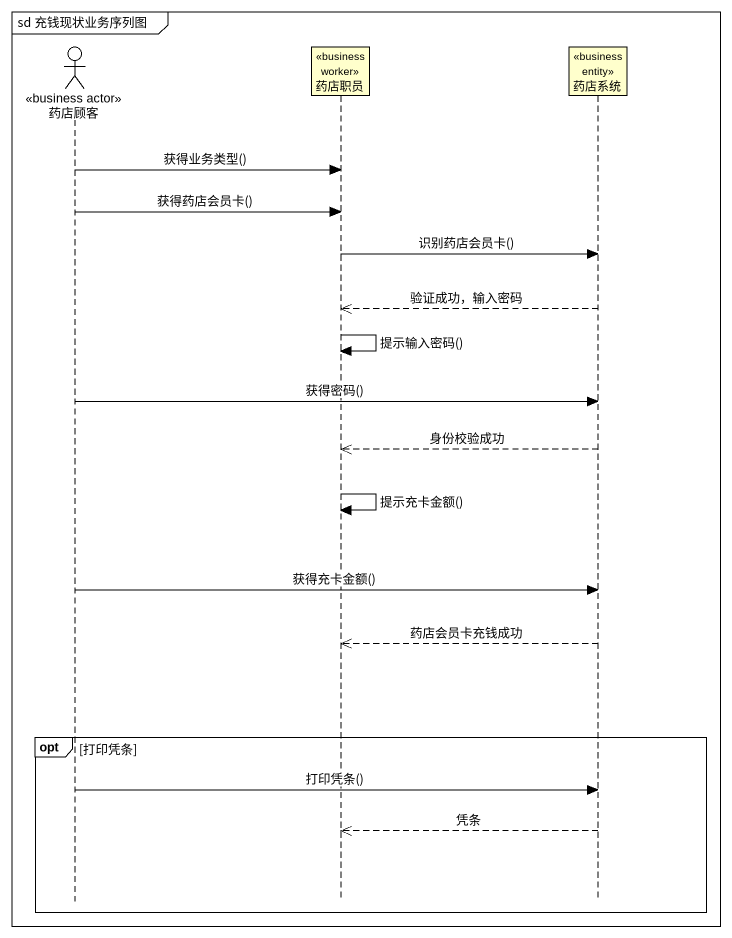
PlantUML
@startuml
mainframe sd 充钱现状业务序列图
hide footbox
actor 药店顾客 <<business actor>>
participant 药店职员 <<business worker>>
participant 药店系统 <<business entity>>

药店顾客 -> 药店职员 : 获得业务类型()
药店顾客 -> 药店职员 : 获得药店会员卡()
药店职员 -> 药店系统 : 识别药店会员卡()
药店系统 -->> 药店职员 : 验证成功，输入密码
药店职员 -> 药店职员 : 提示输入密码()
药店顾客 -> 药店系统 : 获得密码()
药店系统 -->> 药店职员 : 身份校验成功
药店职员 -> 药店职员 : 提示充卡金额()
药店顾客 -> 药店系统 : 获得充卡金额()
药店系统 -->> 药店职员 : 药店会员卡充钱成功
opt 打印凭条
  药店顾客 -> 药店系统 : 打印凭条()
  药店系统 -->> 药店职员 : 凭条
end
@enduml
